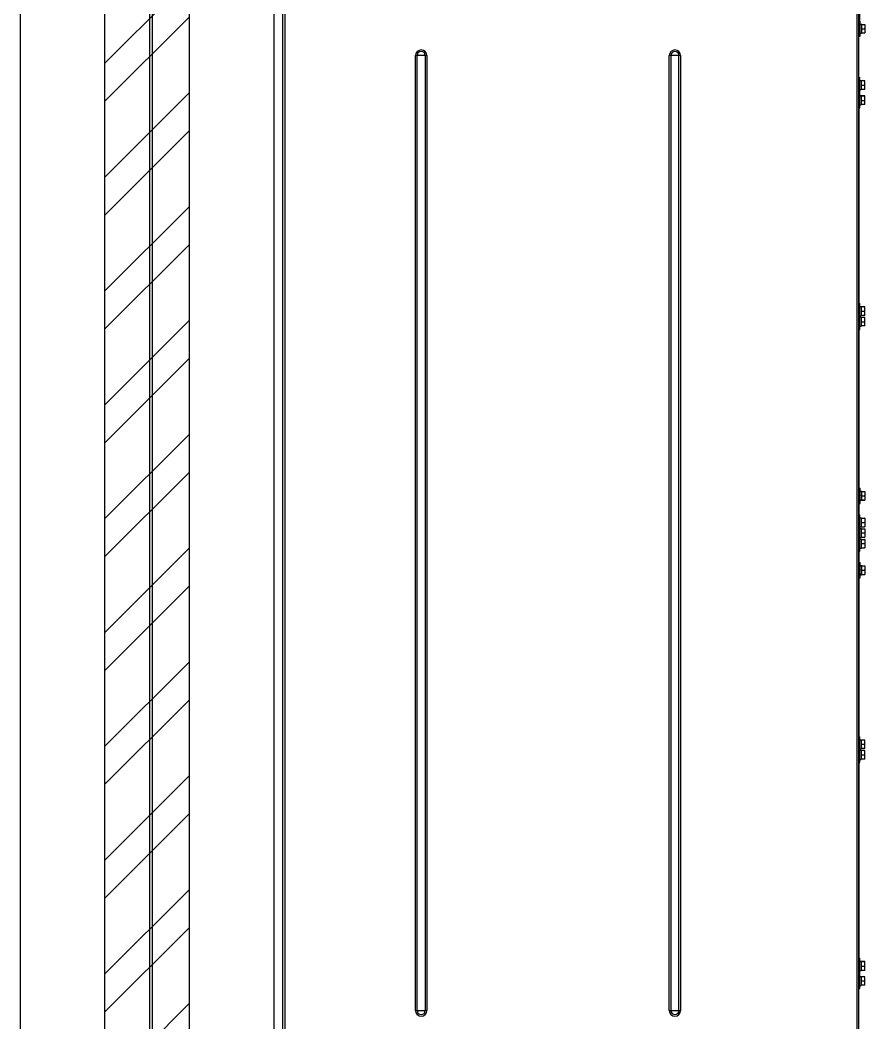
# Model space of a CAD drawing. Header units: millimetres. Extents: x 32496 to 166256, y 3504 to 23939.
# Drawn here: x 91800 to 92799, y 6741 to 7928 of the extents above; entities that cross this region are included whole.
import ezdxf

# ---------------------------------------------------------------- set-up
doc = ezdxf.new("R2010")
doc.units = ezdxf.units.MM
doc.layers.get('0').update_dxf_attribs({"lineweight": 35})
for name, color, linetype in [('2401-01144-S-M6-16HWM_1_0', 7, 'Continuous'), ('4215-19366_1_1_0', 7, 'Continuous'), ('4215-23304_2_1_1_0', 7, 'Continuous'), ('FG-S160X160-2114_0', 7, 'Continuous')]:
    doc.layers.add(name, color=color, linetype=linetype)

# ---------------------------------------------------------------- blocks, each defined once
blk = doc.blocks.new('etryt5rte')
at = {"color": 2, "lineweight": -3}
for p, q in [((63702.7, -53517.2), (63702.7, -56257.5)), ((63802.7, -53619.5), (63802.7, -56157.5)), ((63902.7, -53719.5), (63902.7, -56057.5)), ((64002.7, -53817.4), (64002.7, -55957.5))]:
    blk.add_line(p, q, dxfattribs=at)
at = {"color": 2}
for p, q in [((63802.7, -54498.8), (63902.7, -54398.8)), ((63802.7, -54543.7), (63902.7, -54443.7)), ((63802.7, -54633.5), (63902.7, -54533.5)), ((63802.7, -54678.4), (63902.7, -54578.4)), ((63802.7, -54768.2), (63902.7, -54668.2)), ((63802.7, -54813.1), (63902.7, -54713.1)), ((63802.7, -54902.9), (63902.7, -54802.9)), ((63802.7, -54947.8), (63902.7, -54847.8)), ((63802.7, -55037.6), (63902.7, -54937.6)), ((63802.7, -55082.5), (63902.7, -54982.5)), ((63802.7, -55172.3), (63902.7, -55072.3)), ((63802.7, -55217.2), (63902.7, -55117.2)), ((63802.7, -55307), (63902.7, -55207)), ((63802.7, -55351.9), (63902.7, -55251.9)), ((63802.7, -55441.7), (63902.7, -55341.7)), ((63802.7, -55486.6), (63902.7, -55386.6)), ((63802.7, -55576.4), (63902.7, -55476.4)), ((63802.7, -55621.3), (63902.7, -55521.3)), ((63802.7, -55711.1), (63902.7, -55611.1))]:
    blk.add_line(p, q, dxfattribs=at)
blk = doc.blocks.new('gtrytrgtrr')
at = {"layer": '2401-01144-S-M6-16HWM_1_0', "color": 7, "linetype": 'Continuous'}
for p, q in [((61015.9, -73148.3), (61015.9, -73130.3)), ((61014.3, -73148.3), (61015.9, -73148.3)), ((61014.6, -73149.5), (61016.2, -73149.5)), ((61016.2, -73167.5), (61016.2, -73149.5)), ((61016.2, -73153.2), (61017.8, -73153.2)), ((61017.8, -73153.2), (61017.8, -73163.9)), ((61018.1, -73153.5), (61021.5, -73153.5)), ((61018.1, -73158.5), (61021.5, -73158.5)), ((61021.8, -73153.5), (61021.8, -73163.6)), ((61014.6, -73167.5), (61016.2, -73167.5)), ((61016.2, -73163.9), (61017.8, -73163.9)), ((61018.1, -73163.5), (61021.5, -73163.5)), ((61018.1, -73163.6), (61021.5, -73163.6)), ((61014.3, -73216.3), (61015.9, -73216.3)), ((61015.9, -73234.3), (61015.9, -73216.3)), ((61015.9, -73219.9), (61017.5, -73219.9)), ((61017.5, -73219.9), (61017.5, -73230.6)), ((61021.5, -73220.3), (61017.5, -73220.3)), ((61021.5, -73230.3), (61021.5, -73220.3)), ((61015.9, -73230.6), (61017.5, -73230.6)), ((61021.5, -73230.3), (61017.5, -73230.3)), ((61017.8, -73225.3), (61021.2, -73225.3)), ((61014.3, -73234.3), (61015.9, -73234.3)), ((61015.9, -73252.3), (61015.9, -73234.3)), ((61015.9, -73237.4), (61017.5, -73237.4)), ((61015.9, -73237.9), (61017.5, -73237.9)), ((61017.5, -73237.4), (61017.5, -73237.9)), ((61021.5, -73237.8), (61017.5, -73237.8)), ((61017.5, -73237.9), (61017.5, -73248.6)), ((61021.5, -73238.3), (61017.5, -73238.3)), ((61017.8, -73243.3), (61021.2, -73243.3)), ((61021.5, -73238.3), (61021.5, -73237.8)), ((61021.5, -73248.3), (61021.5, -73238.3)), ((61014.3, -73252.3), (61015.9, -73252.3)), ((61015.9, -73248.6), (61017.5, -73248.6)), ((61021.5, -73248.3), (61017.5, -73248.3)), ((61014.3, -73483.8), (61015.9, -73483.8)), ((61015.9, -73501.8), (61015.9, -73483.8)), ((61015.9, -73487.4), (61017.5, -73487.4)), ((61017.5, -73487.4), (61017.5, -73498.1)), ((61021.5, -73487.8), (61017.5, -73487.8)), ((61017.8, -73492.8), (61021.2, -73492.8)), ((61021.5, -73497.8), (61021.5, -73487.8)), ((61014.3, -73501.8), (61015.9, -73501.8)), ((61015.9, -73498.1), (61017.5, -73498.1)), ((61015.9, -73499.9), (61017.5, -73499.9)), ((61015.9, -73514.3), (61015.9, -73501.8)), ((61021.5, -73497.8), (61017.5, -73497.8)), ((61017.5, -73499.9), (61017.5, -73510.6)), ((61021.5, -73500.3), (61017.5, -73500.3)), ((61017.8, -73505.3), (61021.2, -73505.3)), ((61021.5, -73510.3), (61021.5, -73500.3)), ((61014.3, -73514.3), (61015.9, -73514.3)), ((61015.9, -73510.6), (61017.5, -73510.6)), ((61021.5, -73510.3), (61017.5, -73510.3)), ((61014.6, -73702.3), (61016.2, -73702.3)), ((61016.2, -73720.3), (61016.2, -73702.3)), ((61016.2, -73705.9), (61017.8, -73705.9)), ((61017.8, -73705.9), (61017.8, -73716.6)), ((61018.1, -73706.3), (61021.5, -73706.3)), ((61021.8, -73706.3), (61021.8, -73716.3)), ((61016.2, -73716.6), (61017.8, -73716.6)), ((61018.1, -73711.2), (61021.5, -73711.2)), ((61018.1, -73716.2), (61021.5, -73716.2)), ((61018.1, -73716.3), (61021.5, -73716.3)), ((61014.6, -73720.3), (61016.2, -73720.3)), ((61014.3, -73733.8), (61015.9, -73733.8)), ((61015.9, -73746.3), (61015.9, -73733.8)), ((61015.9, -73737.4), (61017.5, -73737.4)), ((61017.5, -73737.4), (61017.5, -73748.1)), ((61017.8, -73737.8), (61021.2, -73737.8)), ((61017.8, -73737.8), (61021.2, -73737.8)), ((61017.8, -73742.8), (61021.2, -73742.8)), ((61021.5, -73737.8), (61021.5, -73747.8)), ((61014.3, -73746.3), (61015.9, -73746.3)), ((61015.9, -73758.8), (61015.9, -73746.3)), ((61015.9, -73748.1), (61017.5, -73748.1)), ((61015.9, -73749.9), (61017.5, -73749.9)), ((61017.5, -73749.9), (61017.5, -73760.6)), ((61017.8, -73747.8), (61021.2, -73747.8)), ((61017.8, -73750.3), (61021.2, -73750.3)), ((61017.8, -73755.2), (61021.2, -73755.2)), ((61021.5, -73750.3), (61021.5, -73760.3)), ((61014.3, -73758.8), (61015.9, -73758.8)), ((61015.9, -73776.8), (61015.9, -73758.8)), ((61015.9, -73760.6), (61017.5, -73760.6)), ((61015.9, -73762.4), (61017.5, -73762.4)), ((61017.5, -73762.4), (61017.5, -73773.1)), ((61017.8, -73760.2), (61021.2, -73760.2)), ((61017.8, -73760.3), (61021.2, -73760.3)), ((61017.8, -73762.8), (61021.2, -73762.8)), ((61017.8, -73762.8), (61021.2, -73762.8)), ((61021.5, -73762.8), (61021.5, -73772.8)), ((61014.3, -73776.8), (61015.9, -73776.8)), ((61015.9, -73773.1), (61017.5, -73773.1)), ((61017.8, -73767.8), (61021.2, -73767.8)), ((61017.8, -73772.8), (61021.2, -73772.8)), ((61014.6, -73790.3), (61016.2, -73790.3)), ((61016.2, -73808.3), (61016.2, -73790.3)), ((61016.2, -73793.9), (61017.8, -73793.9)), ((61017.8, -73793.9), (61017.8, -73804.6)), ((61018.1, -73794.3), (61021.5, -73794.3)), ((61018.1, -73799.2), (61021.5, -73799.2)), ((61021.8, -73794.3), (61021.8, -73804.3)), ((61014.6, -73808.3), (61016.2, -73808.3)), ((61016.2, -73804.6), (61017.8, -73804.6)), ((61018.1, -73804.2), (61021.5, -73804.2)), ((61018.1, -73804.3), (61021.5, -73804.3)), ((61014.3, -73996.3), (61015.9, -73996.3)), ((61015.9, -74008.8), (61015.9, -73996.3)), ((61015.9, -73999.9), (61017.5, -73999.9)), ((61017.5, -73999.9), (61017.5, -74010.6)), ((61021.5, -74000.3), (61017.5, -74000.3)), ((61021.5, -74010.3), (61021.5, -74000.3)), ((61014.3, -74008.8), (61015.9, -74008.8)), ((61015.9, -74026.8), (61015.9, -74008.8)), ((61015.9, -74010.6), (61017.5, -74010.6)), ((61015.9, -74012.4), (61017.5, -74012.4)), ((61021.5, -74010.3), (61017.5, -74010.3)), ((61017.5, -74012.4), (61017.5, -74023.1)), ((61021.5, -74012.8), (61017.5, -74012.8)), ((61017.8, -74005.3), (61021.2, -74005.3)), ((61021.5, -74022.8), (61021.5, -74012.8)), ((61014.3, -74026.8), (61015.9, -74026.8)), ((61015.9, -74023.1), (61017.5, -74023.1)), ((61021.5, -74022.8), (61017.5, -74022.8)), ((61017.8, -74017.8), (61021.2, -74017.8)), ((61014.3, -74258.3), (61015.9, -74258.3)), ((61014.3, -74258.8), (61015.9, -74258.8)), ((61015.9, -74258.8), (61015.9, -74258.3)), ((61015.9, -74276.8), (61015.9, -74258.8)), ((61015.9, -74261.9), (61017.5, -74261.9)), ((61015.9, -74262.4), (61017.5, -74262.4)), ((61017.5, -74261.9), (61017.5, -74262.4)), ((61021.5, -74262.3), (61017.5, -74262.3)), ((61017.5, -74262.4), (61017.5, -74273.1)), ((61021.5, -74262.8), (61017.5, -74262.8)), ((61021.5, -74262.8), (61021.5, -74262.3)), ((61021.5, -74272.8), (61021.5, -74262.8)), ((61014.3, -74276.8), (61015.9, -74276.8)), ((61015.9, -74273.1), (61017.5, -74273.1)), ((61015.9, -74294.3), (61015.9, -74276.8)), ((61021.5, -74272.8), (61017.5, -74272.8)), ((61017.8, -74267.8), (61021.2, -74267.8)), ((61015.9, -74279.9), (61017.5, -74279.9)), ((61017.5, -74279.9), (61017.5, -74290.6)), ((61021.5, -74280.3), (61017.5, -74280.3)), ((61017.8, -74285.3), (61021.2, -74285.3)), ((61021.5, -74290.3), (61021.5, -74280.3)), ((61014.3, -74294.3), (61015.9, -74294.3)), ((61015.9, -74290.6), (61017.5, -74290.6)), ((61021.5, -74290.3), (61017.5, -74290.3))]:
    blk.add_line(p, q, dxfattribs=at)
for points, knots in [([(61018.1, -73153.5), (61018, -73153.5), (61017.9, -73153.5), (61017.8, -73153.5), (61017.8, -73153.5)], [0, 0, 0, 0, 0.265501, 1, 1, 1, 1]), ([(61017.8, -73154.1), (61017.8, -73154), (61017.9, -73153.8), (61018, -73153.6), (61018.1, -73153.5)], [0, 0, 0, 0, 0.249101, 1, 1, 1, 1]), ([(61018.1, -73158.5), (61018, -73158.4), (61017.9, -73158.2), (61017.8, -73158), (61017.8, -73157.9)], [0, 0, 0, 0, 0.250932, 1, 1, 1, 1]), ([(61017.8, -73159), (61017.8, -73159), (61017.9, -73158.8), (61018, -73158.6), (61018.1, -73158.5)], [0, 0, 0, 0, 0.249211, 1, 1, 1, 1]), ([(61021.5, -73153.5), (61021.5, -73153.5), (61021.6, -73153.5), (61021.7, -73153.5), (61021.8, -73153.5)], [0, 0, 0, 0, 0.265502, 1, 1, 1, 1]), ([(61021.8, -73154.1), (61021.7, -73154), (61021.6, -73153.8), (61021.5, -73153.6), (61021.5, -73153.5)], [0, 0, 0, 0, 0.249101, 1, 1, 1, 1]), ([(61021.5, -73158.5), (61021.5, -73158.4), (61021.6, -73158.2), (61021.7, -73158), (61021.8, -73157.9)], [0, 0, 0, 0, 0.250932, 1, 1, 1, 1]), ([(61021.8, -73159), (61021.7, -73159), (61021.6, -73158.8), (61021.5, -73158.6), (61021.5, -73158.5)], [0, 0, 0, 0, 0.249211, 1, 1, 1, 1]), ([(61018.1, -73163.5), (61018, -73163.5), (61017.9, -73163.3), (61017.8, -73163.1), (61017.8, -73162.9)], [0, 0, 0, 0, 0.250824, 1, 1, 1, 1]), ([(61017.8, -73163.5), (61017.8, -73163.5), (61017.9, -73163.5), (61018, -73163.5), (61018.1, -73163.5)], [0, 0, 0, 0, 0.233702, 1, 1, 1, 1]), ([(61018.1, -73163.6), (61018, -73163.6), (61017.9, -73163.6), (61017.8, -73163.6), (61017.8, -73163.6)], [0, 0, 0, 0, 0.265501, 1, 1, 1, 1]), ([(61021.5, -73163.5), (61021.5, -73163.5), (61021.6, -73163.3), (61021.7, -73163.1), (61021.8, -73162.9)], [0, 0, 0, 0, 0.250825, 1, 1, 1, 1]), ([(61021.8, -73163.5), (61021.7, -73163.5), (61021.6, -73163.5), (61021.5, -73163.5), (61021.5, -73163.5)], [0, 0, 0, 0, 0.233703, 1, 1, 1, 1]), ([(61021.5, -73163.6), (61021.5, -73163.6), (61021.6, -73163.6), (61021.7, -73163.6), (61021.8, -73163.6)], [0, 0, 0, 0, 0.265502, 1, 1, 1, 1]), ([(61017.5, -73220.9), (61017.5, -73220.8), (61017.6, -73220.6), (61017.7, -73220.4), (61017.8, -73220.3)], [0, 0, 0, 0, 0.249157, 1, 1, 1, 1]), ([(61021.5, -73220.9), (61021.4, -73220.8), (61021.3, -73220.6), (61021.2, -73220.4), (61021.2, -73220.3)], [0, 0, 0, 0, 0.249157, 1, 1, 1, 1]), ([(61017.8, -73225.3), (61017.7, -73225.2), (61017.6, -73225.1), (61017.5, -73224.9), (61017.5, -73224.7)], [0, 0, 0, 0, 0.250877, 1, 1, 1, 1]), ([(61017.5, -73225.9), (61017.5, -73225.8), (61017.6, -73225.6), (61017.7, -73225.4), (61017.8, -73225.3)], [0, 0, 0, 0, 0.249157, 1, 1, 1, 1]), ([(61017.8, -73230.3), (61017.7, -73230.2), (61017.6, -73230.1), (61017.5, -73229.9), (61017.5, -73229.7)], [0, 0, 0, 0, 0.250877, 1, 1, 1, 1]), ([(61021.2, -73225.3), (61021.2, -73225.2), (61021.3, -73225.1), (61021.4, -73224.9), (61021.5, -73224.7)], [0, 0, 0, 0, 0.250877, 1, 1, 1, 1]), ([(61021.5, -73225.9), (61021.4, -73225.8), (61021.3, -73225.6), (61021.2, -73225.4), (61021.2, -73225.3)], [0, 0, 0, 0, 0.249157, 1, 1, 1, 1]), ([(61021.2, -73230.3), (61021.2, -73230.2), (61021.3, -73230.1), (61021.4, -73229.9), (61021.5, -73229.7)], [0, 0, 0, 0, 0.250877, 1, 1, 1, 1]), ([(61017.5, -73238.3), (61017.5, -73238.2), (61017.6, -73238.1), (61017.7, -73237.9), (61017.8, -73237.8)], [0, 0, 0, 0, 0.249269, 1, 1, 1, 1]), ([(61017.5, -73238.9), (61017.5, -73238.8), (61017.6, -73238.6), (61017.7, -73238.4), (61017.8, -73238.3)], [0, 0, 0, 0, 0.249157, 1, 1, 1, 1]), ([(61017.8, -73243.3), (61017.7, -73243.2), (61017.6, -73243.1), (61017.5, -73242.9), (61017.5, -73242.7)], [0, 0, 0, 0, 0.250877, 1, 1, 1, 1]), ([(61017.5, -73243.9), (61017.5, -73243.8), (61017.6, -73243.6), (61017.7, -73243.4), (61017.8, -73243.3)], [0, 0, 0, 0, 0.249157, 1, 1, 1, 1]), ([(61021.4, -73238.3), (61021.4, -73238.2), (61021.3, -73238.1), (61021.2, -73237.9), (61021.2, -73237.8)], [0, 0, 0, 0, 0.249268, 1, 1, 1, 1]), ([(61021.5, -73238.9), (61021.4, -73238.8), (61021.3, -73238.6), (61021.2, -73238.4), (61021.2, -73238.3)], [0, 0, 0, 0, 0.249157, 1, 1, 1, 1]), ([(61021.2, -73243.3), (61021.2, -73243.2), (61021.3, -73243.1), (61021.4, -73242.9), (61021.5, -73242.7)], [0, 0, 0, 0, 0.250877, 1, 1, 1, 1]), ([(61021.5, -73243.9), (61021.4, -73243.8), (61021.3, -73243.6), (61021.2, -73243.4), (61021.2, -73243.3)], [0, 0, 0, 0, 0.249157, 1, 1, 1, 1]), ([(61017.8, -73248.3), (61017.7, -73248.2), (61017.6, -73248.1), (61017.5, -73247.9), (61017.5, -73247.7)], [0, 0, 0, 0, 0.250877, 1, 1, 1, 1]), ([(61021.2, -73248.3), (61021.2, -73248.2), (61021.3, -73248.1), (61021.4, -73247.9), (61021.5, -73247.7)], [0, 0, 0, 0, 0.250877, 1, 1, 1, 1]), ([(61017.5, -73488.4), (61017.5, -73488.3), (61017.6, -73488.1), (61017.7, -73487.9), (61017.8, -73487.8)], [0, 0, 0, 0, 0.249157, 1, 1, 1, 1]), ([(61017.8, -73492.8), (61017.7, -73492.7), (61017.6, -73492.6), (61017.5, -73492.4), (61017.5, -73492.2)], [0, 0, 0, 0, 0.250877, 1, 1, 1, 1]), ([(61017.5, -73493.4), (61017.5, -73493.3), (61017.6, -73493.1), (61017.7, -73492.9), (61017.8, -73492.8)], [0, 0, 0, 0, 0.249157, 1, 1, 1, 1]), ([(61021.5, -73488.4), (61021.4, -73488.3), (61021.3, -73488.1), (61021.2, -73487.9), (61021.2, -73487.8)], [0, 0, 0, 0, 0.249157, 1, 1, 1, 1]), ([(61021.2, -73492.8), (61021.2, -73492.7), (61021.3, -73492.6), (61021.4, -73492.4), (61021.5, -73492.2)], [0, 0, 0, 0, 0.250877, 1, 1, 1, 1]), ([(61021.5, -73493.4), (61021.4, -73493.3), (61021.3, -73493.1), (61021.2, -73492.9), (61021.2, -73492.8)], [0, 0, 0, 0, 0.249157, 1, 1, 1, 1]), ([(61017.8, -73497.8), (61017.7, -73497.7), (61017.6, -73497.6), (61017.5, -73497.4), (61017.5, -73497.2)], [0, 0, 0, 0, 0.250877, 1, 1, 1, 1]), ([(61017.5, -73500.9), (61017.5, -73500.8), (61017.6, -73500.6), (61017.7, -73500.4), (61017.8, -73500.3)], [0, 0, 0, 0, 0.249157, 1, 1, 1, 1]), ([(61017.8, -73505.3), (61017.7, -73505.2), (61017.6, -73505.1), (61017.5, -73504.9), (61017.5, -73504.7)], [0, 0, 0, 0, 0.250877, 1, 1, 1, 1]), ([(61017.5, -73505.9), (61017.5, -73505.8), (61017.6, -73505.6), (61017.7, -73505.4), (61017.8, -73505.3)], [0, 0, 0, 0, 0.249157, 1, 1, 1, 1]), ([(61021.2, -73497.8), (61021.2, -73497.7), (61021.3, -73497.6), (61021.4, -73497.4), (61021.5, -73497.2)], [0, 0, 0, 0, 0.250877, 1, 1, 1, 1]), ([(61021.5, -73500.9), (61021.4, -73500.8), (61021.3, -73500.6), (61021.2, -73500.4), (61021.2, -73500.3)], [0, 0, 0, 0, 0.249157, 1, 1, 1, 1]), ([(61021.2, -73505.3), (61021.2, -73505.2), (61021.3, -73505.1), (61021.4, -73504.9), (61021.5, -73504.7)], [0, 0, 0, 0, 0.250877, 1, 1, 1, 1]), ([(61021.5, -73505.9), (61021.4, -73505.8), (61021.3, -73505.6), (61021.2, -73505.4), (61021.2, -73505.3)], [0, 0, 0, 0, 0.249157, 1, 1, 1, 1]), ([(61017.8, -73510.3), (61017.7, -73510.2), (61017.6, -73510.1), (61017.5, -73509.9), (61017.5, -73509.7)], [0, 0, 0, 0, 0.250877, 1, 1, 1, 1]), ([(61021.2, -73510.3), (61021.2, -73510.2), (61021.3, -73510.1), (61021.4, -73509.9), (61021.5, -73509.7)], [0, 0, 0, 0, 0.250877, 1, 1, 1, 1]), ([(61018.1, -73706.3), (61018, -73706.3), (61017.9, -73706.3), (61017.8, -73706.3), (61017.8, -73706.3)], [0, 0, 0, 0, 0.265501, 1, 1, 1, 1]), ([(61017.8, -73706.8), (61017.8, -73706.8), (61017.9, -73706.6), (61018, -73706.4), (61018.1, -73706.3)], [0, 0, 0, 0, 0.249101, 1, 1, 1, 1]), ([(61021.5, -73706.3), (61021.5, -73706.3), (61021.6, -73706.3), (61021.7, -73706.3), (61021.8, -73706.3)], [0, 0, 0, 0, 0.265502, 1, 1, 1, 1]), ([(61021.8, -73706.8), (61021.7, -73706.8), (61021.6, -73706.6), (61021.5, -73706.4), (61021.5, -73706.3)], [0, 0, 0, 0, 0.249101, 1, 1, 1, 1]), ([(61018.1, -73711.2), (61018, -73711.2), (61017.9, -73711), (61017.8, -73710.8), (61017.8, -73710.6)], [0, 0, 0, 0, 0.250932, 1, 1, 1, 1]), ([(61017.8, -73711.8), (61017.8, -73711.7), (61017.9, -73711.5), (61018, -73711.3), (61018.1, -73711.2)], [0, 0, 0, 0, 0.249211, 1, 1, 1, 1]), ([(61018.1, -73716.2), (61018, -73716.2), (61017.9, -73716), (61017.8, -73715.8), (61017.8, -73715.7)], [0, 0, 0, 0, 0.250824, 1, 1, 1, 1]), ([(61017.8, -73716.3), (61017.8, -73716.3), (61017.9, -73716.3), (61018, -73716.3), (61018.1, -73716.2)], [0, 0, 0, 0, 0.233702, 1, 1, 1, 1]), ([(61018.1, -73716.3), (61018, -73716.3), (61017.9, -73716.3), (61017.8, -73716.3), (61017.8, -73716.3)], [0, 0, 0, 0, 0.265501, 1, 1, 1, 1]), ([(61021.5, -73711.2), (61021.5, -73711.2), (61021.6, -73711), (61021.7, -73710.8), (61021.8, -73710.6)], [0, 0, 0, 0, 0.250932, 1, 1, 1, 1]), ([(61021.8, -73711.8), (61021.7, -73711.7), (61021.6, -73711.5), (61021.5, -73711.3), (61021.5, -73711.2)], [0, 0, 0, 0, 0.249211, 1, 1, 1, 1]), ([(61021.5, -73716.2), (61021.5, -73716.2), (61021.6, -73716), (61021.7, -73715.8), (61021.8, -73715.7)], [0, 0, 0, 0, 0.250825, 1, 1, 1, 1]), ([(61021.8, -73716.3), (61021.7, -73716.3), (61021.6, -73716.3), (61021.5, -73716.3), (61021.5, -73716.2)], [0, 0, 0, 0, 0.233703, 1, 1, 1, 1]), ([(61021.5, -73716.3), (61021.5, -73716.3), (61021.6, -73716.3), (61021.7, -73716.3), (61021.8, -73716.3)], [0, 0, 0, 0, 0.265502, 1, 1, 1, 1]), ([(61017.5, -73737.8), (61017.5, -73737.8), (61017.6, -73737.8), (61017.7, -73737.8), (61017.8, -73737.8)], [0, 0, 0, 0, 0.23369, 1, 1, 1, 1]), ([(61017.8, -73737.8), (61017.7, -73737.8), (61017.6, -73737.8), (61017.5, -73737.8), (61017.5, -73737.8)], [0, 0, 0, 0, 0.265512, 1, 1, 1, 1]), ([(61017.5, -73738.4), (61017.5, -73738.3), (61017.6, -73738.1), (61017.7, -73738), (61017.8, -73737.8)], [0, 0, 0, 0, 0.24919, 1, 1, 1, 1]), ([(61017.8, -73742.8), (61017.7, -73742.8), (61017.6, -73742.6), (61017.5, -73742.4), (61017.5, -73742.3)], [0, 0, 0, 0, 0.250844, 1, 1, 1, 1]), ([(61017.5, -73743.4), (61017.5, -73743.4), (61017.6, -73743.2), (61017.7, -73743), (61017.8, -73742.8)], [0, 0, 0, 0, 0.249123, 1, 1, 1, 1]), ([(61021.5, -73737.8), (61021.4, -73737.8), (61021.3, -73737.8), (61021.2, -73737.8), (61021.2, -73737.8)], [0, 0, 0, 0, 0.23369, 1, 1, 1, 1]), ([(61021.5, -73738.4), (61021.4, -73738.3), (61021.3, -73738.1), (61021.2, -73738), (61021.2, -73737.8)], [0, 0, 0, 0, 0.24919, 1, 1, 1, 1]), ([(61021.2, -73737.8), (61021.2, -73737.8), (61021.3, -73737.8), (61021.4, -73737.8), (61021.5, -73737.8)], [0, 0, 0, 0, 0.265514, 1, 1, 1, 1]), ([(61021.2, -73742.8), (61021.2, -73742.8), (61021.3, -73742.6), (61021.4, -73742.4), (61021.5, -73742.3)], [0, 0, 0, 0, 0.250845, 1, 1, 1, 1]), ([(61021.5, -73743.4), (61021.4, -73743.4), (61021.3, -73743.2), (61021.2, -73743), (61021.2, -73742.8)], [0, 0, 0, 0, 0.249123, 1, 1, 1, 1]), ([(61017.8, -73747.8), (61017.7, -73747.8), (61017.6, -73747.6), (61017.5, -73747.4), (61017.5, -73747.2)], [0, 0, 0, 0, 0.25091, 1, 1, 1, 1]), ([(61017.5, -73747.8), (61017.5, -73747.8), (61017.6, -73747.8), (61017.7, -73747.8), (61017.8, -73747.8)], [0, 0, 0, 0, 0.23369, 1, 1, 1, 1]), ([(61017.8, -73750.3), (61017.7, -73750.3), (61017.6, -73750.3), (61017.5, -73750.3), (61017.5, -73750.3)], [0, 0, 0, 0, 0.265501, 1, 1, 1, 1]), ([(61017.5, -73750.8), (61017.5, -73750.8), (61017.6, -73750.6), (61017.7, -73750.4), (61017.8, -73750.3)], [0, 0, 0, 0, 0.249101, 1, 1, 1, 1]), ([(61017.8, -73755.2), (61017.7, -73755.2), (61017.6, -73755), (61017.5, -73754.8), (61017.5, -73754.6)], [0, 0, 0, 0, 0.250932, 1, 1, 1, 1]), ([(61017.5, -73755.8), (61017.5, -73755.7), (61017.6, -73755.5), (61017.7, -73755.3), (61017.8, -73755.2)], [0, 0, 0, 0, 0.249211, 1, 1, 1, 1]), ([(61021.2, -73747.8), (61021.2, -73747.8), (61021.3, -73747.6), (61021.4, -73747.4), (61021.5, -73747.2)], [0, 0, 0, 0, 0.250911, 1, 1, 1, 1]), ([(61021.5, -73747.8), (61021.4, -73747.8), (61021.3, -73747.8), (61021.2, -73747.8), (61021.2, -73747.8)], [0, 0, 0, 0, 0.23369, 1, 1, 1, 1]), ([(61021.2, -73750.3), (61021.2, -73750.3), (61021.3, -73750.3), (61021.4, -73750.3), (61021.5, -73750.3)], [0, 0, 0, 0, 0.265502, 1, 1, 1, 1]), ([(61021.5, -73750.8), (61021.4, -73750.8), (61021.3, -73750.6), (61021.2, -73750.4), (61021.2, -73750.3)], [0, 0, 0, 0, 0.249101, 1, 1, 1, 1]), ([(61021.2, -73755.2), (61021.2, -73755.2), (61021.3, -73755), (61021.4, -73754.8), (61021.5, -73754.6)], [0, 0, 0, 0, 0.250932, 1, 1, 1, 1]), ([(61021.5, -73755.8), (61021.4, -73755.7), (61021.3, -73755.5), (61021.2, -73755.3), (61021.2, -73755.2)], [0, 0, 0, 0, 0.249211, 1, 1, 1, 1]), ([(61017.8, -73760.2), (61017.7, -73760.2), (61017.6, -73760), (61017.5, -73759.8), (61017.5, -73759.7)], [0, 0, 0, 0, 0.250824, 1, 1, 1, 1]), ([(61017.5, -73760.3), (61017.5, -73760.3), (61017.6, -73760.3), (61017.7, -73760.3), (61017.8, -73760.2)], [0, 0, 0, 0, 0.233702, 1, 1, 1, 1]), ([(61017.8, -73760.3), (61017.7, -73760.3), (61017.6, -73760.3), (61017.5, -73760.3), (61017.5, -73760.3)], [0, 0, 0, 0, 0.265501, 1, 1, 1, 1]), ([(61017.5, -73762.8), (61017.5, -73762.8), (61017.6, -73762.8), (61017.7, -73762.8), (61017.8, -73762.8)], [0, 0, 0, 0, 0.23369, 1, 1, 1, 1]), ([(61017.8, -73762.8), (61017.7, -73762.8), (61017.6, -73762.8), (61017.5, -73762.8), (61017.5, -73762.8)], [0, 0, 0, 0, 0.265512, 1, 1, 1, 1]), ([(61017.5, -73763.4), (61017.5, -73763.3), (61017.6, -73763.1), (61017.7, -73763), (61017.8, -73762.8)], [0, 0, 0, 0, 0.24919, 1, 1, 1, 1]), ([(61021.2, -73760.2), (61021.2, -73760.2), (61021.3, -73760), (61021.4, -73759.8), (61021.5, -73759.7)], [0, 0, 0, 0, 0.250825, 1, 1, 1, 1]), ([(61021.5, -73760.3), (61021.4, -73760.3), (61021.3, -73760.3), (61021.2, -73760.3), (61021.2, -73760.2)], [0, 0, 0, 0, 0.233703, 1, 1, 1, 1]), ([(61021.2, -73760.3), (61021.2, -73760.3), (61021.3, -73760.3), (61021.4, -73760.3), (61021.5, -73760.3)], [0, 0, 0, 0, 0.265502, 1, 1, 1, 1]), ([(61021.5, -73762.8), (61021.4, -73762.8), (61021.3, -73762.8), (61021.2, -73762.8), (61021.2, -73762.8)], [0, 0, 0, 0, 0.23369, 1, 1, 1, 1]), ([(61021.5, -73763.4), (61021.4, -73763.3), (61021.3, -73763.1), (61021.2, -73763), (61021.2, -73762.8)], [0, 0, 0, 0, 0.24919, 1, 1, 1, 1]), ([(61021.2, -73762.8), (61021.2, -73762.8), (61021.3, -73762.8), (61021.4, -73762.8), (61021.5, -73762.8)], [0, 0, 0, 0, 0.265514, 1, 1, 1, 1]), ([(61017.8, -73767.8), (61017.7, -73767.8), (61017.6, -73767.6), (61017.5, -73767.4), (61017.5, -73767.3)], [0, 0, 0, 0, 0.250844, 1, 1, 1, 1]), ([(61017.5, -73768.4), (61017.5, -73768.4), (61017.6, -73768.2), (61017.7, -73768), (61017.8, -73767.8)], [0, 0, 0, 0, 0.249123, 1, 1, 1, 1]), ([(61017.8, -73772.8), (61017.7, -73772.8), (61017.6, -73772.6), (61017.5, -73772.4), (61017.5, -73772.2)], [0, 0, 0, 0, 0.25091, 1, 1, 1, 1]), ([(61017.5, -73772.8), (61017.5, -73772.8), (61017.6, -73772.8), (61017.7, -73772.8), (61017.8, -73772.8)], [0, 0, 0, 0, 0.23369, 1, 1, 1, 1]), ([(61021.2, -73767.8), (61021.2, -73767.8), (61021.3, -73767.6), (61021.4, -73767.4), (61021.5, -73767.3)], [0, 0, 0, 0, 0.250845, 1, 1, 1, 1]), ([(61021.5, -73768.4), (61021.4, -73768.4), (61021.3, -73768.2), (61021.2, -73768), (61021.2, -73767.8)], [0, 0, 0, 0, 0.249123, 1, 1, 1, 1]), ([(61021.2, -73772.8), (61021.2, -73772.8), (61021.3, -73772.6), (61021.4, -73772.4), (61021.5, -73772.2)], [0, 0, 0, 0, 0.250911, 1, 1, 1, 1]), ([(61021.5, -73772.8), (61021.4, -73772.8), (61021.3, -73772.8), (61021.2, -73772.8), (61021.2, -73772.8)], [0, 0, 0, 0, 0.23369, 1, 1, 1, 1]), ([(61018.1, -73794.3), (61018, -73794.3), (61017.9, -73794.3), (61017.8, -73794.3), (61017.8, -73794.3)], [0, 0, 0, 0, 0.265501, 1, 1, 1, 1]), ([(61017.8, -73794.8), (61017.8, -73794.8), (61017.9, -73794.6), (61018, -73794.4), (61018.1, -73794.3)], [0, 0, 0, 0, 0.249101, 1, 1, 1, 1]), ([(61018.1, -73799.2), (61018, -73799.2), (61017.9, -73799), (61017.8, -73798.8), (61017.8, -73798.6)], [0, 0, 0, 0, 0.250932, 1, 1, 1, 1]), ([(61017.8, -73799.8), (61017.8, -73799.7), (61017.9, -73799.5), (61018, -73799.3), (61018.1, -73799.2)], [0, 0, 0, 0, 0.249211, 1, 1, 1, 1]), ([(61021.5, -73794.3), (61021.5, -73794.3), (61021.6, -73794.3), (61021.7, -73794.3), (61021.8, -73794.3)], [0, 0, 0, 0, 0.265502, 1, 1, 1, 1]), ([(61021.8, -73794.8), (61021.7, -73794.8), (61021.6, -73794.6), (61021.5, -73794.4), (61021.5, -73794.3)], [0, 0, 0, 0, 0.249101, 1, 1, 1, 1]), ([(61021.5, -73799.2), (61021.5, -73799.2), (61021.6, -73799), (61021.7, -73798.8), (61021.8, -73798.6)], [0, 0, 0, 0, 0.250932, 1, 1, 1, 1]), ([(61021.8, -73799.8), (61021.7, -73799.7), (61021.6, -73799.5), (61021.5, -73799.3), (61021.5, -73799.2)], [0, 0, 0, 0, 0.249211, 1, 1, 1, 1]), ([(61018.1, -73804.2), (61018, -73804.2), (61017.9, -73804), (61017.8, -73803.8), (61017.8, -73803.7)], [0, 0, 0, 0, 0.250824, 1, 1, 1, 1]), ([(61017.8, -73804.3), (61017.8, -73804.3), (61017.9, -73804.3), (61018, -73804.3), (61018.1, -73804.2)], [0, 0, 0, 0, 0.233702, 1, 1, 1, 1]), ([(61018.1, -73804.3), (61018, -73804.3), (61017.9, -73804.3), (61017.8, -73804.3), (61017.8, -73804.3)], [0, 0, 0, 0, 0.265501, 1, 1, 1, 1]), ([(61021.5, -73804.2), (61021.5, -73804.2), (61021.6, -73804), (61021.7, -73803.8), (61021.8, -73803.7)], [0, 0, 0, 0, 0.250825, 1, 1, 1, 1]), ([(61021.8, -73804.3), (61021.7, -73804.3), (61021.6, -73804.3), (61021.5, -73804.3), (61021.5, -73804.2)], [0, 0, 0, 0, 0.233703, 1, 1, 1, 1]), ([(61021.5, -73804.3), (61021.5, -73804.3), (61021.6, -73804.3), (61021.7, -73804.3), (61021.8, -73804.3)], [0, 0, 0, 0, 0.265502, 1, 1, 1, 1]), ([(61017.5, -74000.9), (61017.5, -74000.8), (61017.6, -74000.6), (61017.7, -74000.4), (61017.8, -74000.3)], [0, 0, 0, 0, 0.249157, 1, 1, 1, 1]), ([(61021.5, -74000.9), (61021.4, -74000.8), (61021.3, -74000.6), (61021.2, -74000.4), (61021.2, -74000.3)], [0, 0, 0, 0, 0.249157, 1, 1, 1, 1]), ([(61017.8, -74005.3), (61017.7, -74005.2), (61017.6, -74005.1), (61017.5, -74004.9), (61017.5, -74004.7)], [0, 0, 0, 0, 0.250877, 1, 1, 1, 1]), ([(61017.5, -74005.9), (61017.5, -74005.8), (61017.6, -74005.6), (61017.7, -74005.4), (61017.8, -74005.3)], [0, 0, 0, 0, 0.249157, 1, 1, 1, 1]), ([(61017.8, -74010.3), (61017.7, -74010.2), (61017.6, -74010.1), (61017.5, -74009.9), (61017.5, -74009.7)], [0, 0, 0, 0, 0.250877, 1, 1, 1, 1]), ([(61017.5, -74013.4), (61017.5, -74013.3), (61017.6, -74013.1), (61017.7, -74012.9), (61017.8, -74012.8)], [0, 0, 0, 0, 0.249157, 1, 1, 1, 1]), ([(61021.2, -74005.3), (61021.2, -74005.2), (61021.3, -74005.1), (61021.4, -74004.9), (61021.5, -74004.7)], [0, 0, 0, 0, 0.250877, 1, 1, 1, 1]), ([(61021.5, -74005.9), (61021.4, -74005.8), (61021.3, -74005.6), (61021.2, -74005.4), (61021.2, -74005.3)], [0, 0, 0, 0, 0.249157, 1, 1, 1, 1]), ([(61021.2, -74010.3), (61021.2, -74010.2), (61021.3, -74010.1), (61021.4, -74009.9), (61021.5, -74009.7)], [0, 0, 0, 0, 0.250877, 1, 1, 1, 1]), ([(61021.5, -74013.4), (61021.4, -74013.3), (61021.3, -74013.1), (61021.2, -74012.9), (61021.2, -74012.8)], [0, 0, 0, 0, 0.249157, 1, 1, 1, 1]), ([(61017.8, -74017.8), (61017.7, -74017.7), (61017.6, -74017.6), (61017.5, -74017.4), (61017.5, -74017.2)], [0, 0, 0, 0, 0.250877, 1, 1, 1, 1]), ([(61017.5, -74018.4), (61017.5, -74018.3), (61017.6, -74018.1), (61017.7, -74017.9), (61017.8, -74017.8)], [0, 0, 0, 0, 0.249157, 1, 1, 1, 1]), ([(61017.8, -74022.8), (61017.7, -74022.7), (61017.6, -74022.6), (61017.5, -74022.4), (61017.5, -74022.2)], [0, 0, 0, 0, 0.250877, 1, 1, 1, 1]), ([(61021.2, -74017.8), (61021.2, -74017.7), (61021.3, -74017.6), (61021.4, -74017.4), (61021.5, -74017.2)], [0, 0, 0, 0, 0.250877, 1, 1, 1, 1]), ([(61021.5, -74018.4), (61021.4, -74018.3), (61021.3, -74018.1), (61021.2, -74017.9), (61021.2, -74017.8)], [0, 0, 0, 0, 0.249157, 1, 1, 1, 1]), ([(61021.2, -74022.8), (61021.2, -74022.7), (61021.3, -74022.6), (61021.4, -74022.4), (61021.5, -74022.2)], [0, 0, 0, 0, 0.250877, 1, 1, 1, 1]), ([(61017.5, -74262.8), (61017.5, -74262.7), (61017.6, -74262.6), (61017.7, -74262.4), (61017.8, -74262.3)], [0, 0, 0, 0, 0.249269, 1, 1, 1, 1]), ([(61017.5, -74263.4), (61017.5, -74263.3), (61017.6, -74263.1), (61017.7, -74262.9), (61017.8, -74262.8)], [0, 0, 0, 0, 0.249157, 1, 1, 1, 1]), ([(61021.4, -74262.8), (61021.4, -74262.7), (61021.3, -74262.6), (61021.2, -74262.4), (61021.2, -74262.3)], [0, 0, 0, 0, 0.249268, 1, 1, 1, 1]), ([(61021.5, -74263.4), (61021.4, -74263.3), (61021.3, -74263.1), (61021.2, -74262.9), (61021.2, -74262.8)], [0, 0, 0, 0, 0.249157, 1, 1, 1, 1]), ([(61017.8, -74267.8), (61017.7, -74267.7), (61017.6, -74267.6), (61017.5, -74267.4), (61017.5, -74267.2)], [0, 0, 0, 0, 0.250877, 1, 1, 1, 1]), ([(61017.5, -74268.4), (61017.5, -74268.3), (61017.6, -74268.1), (61017.7, -74267.9), (61017.8, -74267.8)], [0, 0, 0, 0, 0.249157, 1, 1, 1, 1]), ([(61017.8, -74272.8), (61017.7, -74272.7), (61017.6, -74272.6), (61017.5, -74272.4), (61017.5, -74272.2)], [0, 0, 0, 0, 0.250877, 1, 1, 1, 1]), ([(61021.2, -74267.8), (61021.2, -74267.7), (61021.3, -74267.6), (61021.4, -74267.4), (61021.5, -74267.2)], [0, 0, 0, 0, 0.250877, 1, 1, 1, 1]), ([(61021.5, -74268.4), (61021.4, -74268.3), (61021.3, -74268.1), (61021.2, -74267.9), (61021.2, -74267.8)], [0, 0, 0, 0, 0.249157, 1, 1, 1, 1]), ([(61021.2, -74272.8), (61021.2, -74272.7), (61021.3, -74272.6), (61021.4, -74272.4), (61021.5, -74272.2)], [0, 0, 0, 0, 0.250877, 1, 1, 1, 1]), ([(61017.5, -74280.9), (61017.5, -74280.8), (61017.6, -74280.6), (61017.7, -74280.4), (61017.8, -74280.3)], [0, 0, 0, 0, 0.249157, 1, 1, 1, 1]), ([(61017.8, -74285.3), (61017.7, -74285.2), (61017.6, -74285.1), (61017.5, -74284.9), (61017.5, -74284.7)], [0, 0, 0, 0, 0.250877, 1, 1, 1, 1]), ([(61017.5, -74285.9), (61017.5, -74285.8), (61017.6, -74285.6), (61017.7, -74285.4), (61017.8, -74285.3)], [0, 0, 0, 0, 0.249157, 1, 1, 1, 1]), ([(61021.5, -74280.9), (61021.4, -74280.8), (61021.3, -74280.6), (61021.2, -74280.4), (61021.2, -74280.3)], [0, 0, 0, 0, 0.249157, 1, 1, 1, 1]), ([(61021.2, -74285.3), (61021.2, -74285.2), (61021.3, -74285.1), (61021.4, -74284.9), (61021.5, -74284.7)], [0, 0, 0, 0, 0.250877, 1, 1, 1, 1]), ([(61021.5, -74285.9), (61021.4, -74285.8), (61021.3, -74285.6), (61021.2, -74285.4), (61021.2, -74285.3)], [0, 0, 0, 0, 0.249157, 1, 1, 1, 1]), ([(61017.8, -74290.3), (61017.7, -74290.2), (61017.6, -74290.1), (61017.5, -74289.9), (61017.5, -74289.7)], [0, 0, 0, 0, 0.250877, 1, 1, 1, 1]), ([(61021.2, -74290.3), (61021.2, -74290.2), (61021.3, -74290.1), (61021.4, -74289.9), (61021.5, -74289.7)], [0, 0, 0, 0, 0.250877, 1, 1, 1, 1])]:
    blk.add_open_spline(points, degree=3, knots=knots, dxfattribs=at)
at = {"layer": '4215-19366_1_1_0', "color": 7, "linetype": 'Continuous'}
for p, q in [((61014.6, -73216.3), (61014.6, -73148.3)), ((61014.6, -73252.3), (61014.6, -73483.8)), ((61014.6, -73264.3), (61014.3, -73264.3)), ((61014.6, -73514.3), (61014.6, -73733.8)), ((61014.3, -73692.8), (61014.6, -73692.8)), ((61014.3, -73694.8), (61014.6, -73694.8)), ((61014.6, -73776.8), (61014.6, -73996.3)), ((61014.3, -73815.8), (61014.6, -73815.8)), ((61014.6, -73817.8), (61014.3, -73817.8)), ((61014.6, -74026.8), (61014.6, -74258.3)), ((61014.6, -74246.3), (61014.3, -74246.3)), ((61014.6, -74362.3), (61014.6, -74294.3))]:
    blk.add_line(p, q, dxfattribs=at)
at = {"layer": '4215-23304_2_1_1_0', "color": 9, "linetype": 'Continuous'}
for p, q in [((61012.6, -74414.3), (61012.6, -73096.2)), ((60490.4, -74320.3), (60490.4, -73190.3)), ((60503.8, -73190.3), (60490.4, -73190.3)), ((60492.2, -74320.3), (60492.2, -73190.3)), ((60501.9, -73190.3), (60501.9, -74320.3)), ((60503.8, -73190.3), (60503.8, -74320.3)), ((60790.4, -74320.3), (60790.4, -73190.3)), ((60803.8, -73190.3), (60790.4, -73190.3)), ((60792.2, -73190.3), (60792.2, -74320.3)), ((60801.9, -74320.3), (60801.9, -73190.3)), ((60803.8, -73190.3), (60803.8, -74320.3)), ((60490.4, -74320.3), (60503.8, -74320.3)), ((60790.4, -74320.3), (60803.8, -74320.3))]:
    blk.add_line(p, q, dxfattribs=at)
at = {"layer": '4215-23304_2_1_1_0', "color": 7, "linetype": 'Continuous'}
blk.add_line((61014.3, -73094.5), (61014.3, -74416), dxfattribs=at)
at = {"layer": '4215-23304_2_1_1_0', "color": 9, "linetype": 'Continuous'}
for centre, radius, start, end in [((60497.1, -73190.3), 6.71, 0, 180), ((60497.1, -73190.3), 4.84, 0, 180), ((60797.1, -73190.3), 6.71, 0, 180), ((60797.1, -73190.3), 4.84, 0, 180), ((60497.1, -74320.3), 6.71, 180, 0), ((60497.1, -74320.3), 4.84, 180, 0), ((60797.1, -74320.3), 6.71, 180, 0), ((60797.1, -74320.3), 4.84, 180, 0)]:
    blk.add_arc(centre, radius, start, end, dxfattribs=at)
at = {"layer": 'FG-S160X160-2114_0', "color": 7, "linetype": 'Continuous'}
for p, q in [((60176.3, -74644.3), (60176.3, -72530.3)), ((60336.3, -74644.3), (60336.3, -72530.3))]:
    blk.add_line(p, q, dxfattribs=at)
at = {"layer": 'FG-S160X160-2114_0', "color": 9, "linetype": 'Continuous'}
for p, q in [((60179.3, -74644.3), (60179.3, -72530.3)), ((60333.3, -74644.3), (60333.3, -72530.3))]:
    blk.add_line(p, q, dxfattribs=at)

msp = doc.modelspace()

# ---------------------------------------------------------------- block references
for name, p in [('etryt5rte', (28096.931, 62375.365)), ('gtrytrgtrr', (31776.885, 81076.369))]:
    msp.add_blockref(name, p)

doc.saveas('drawing.dxf')
